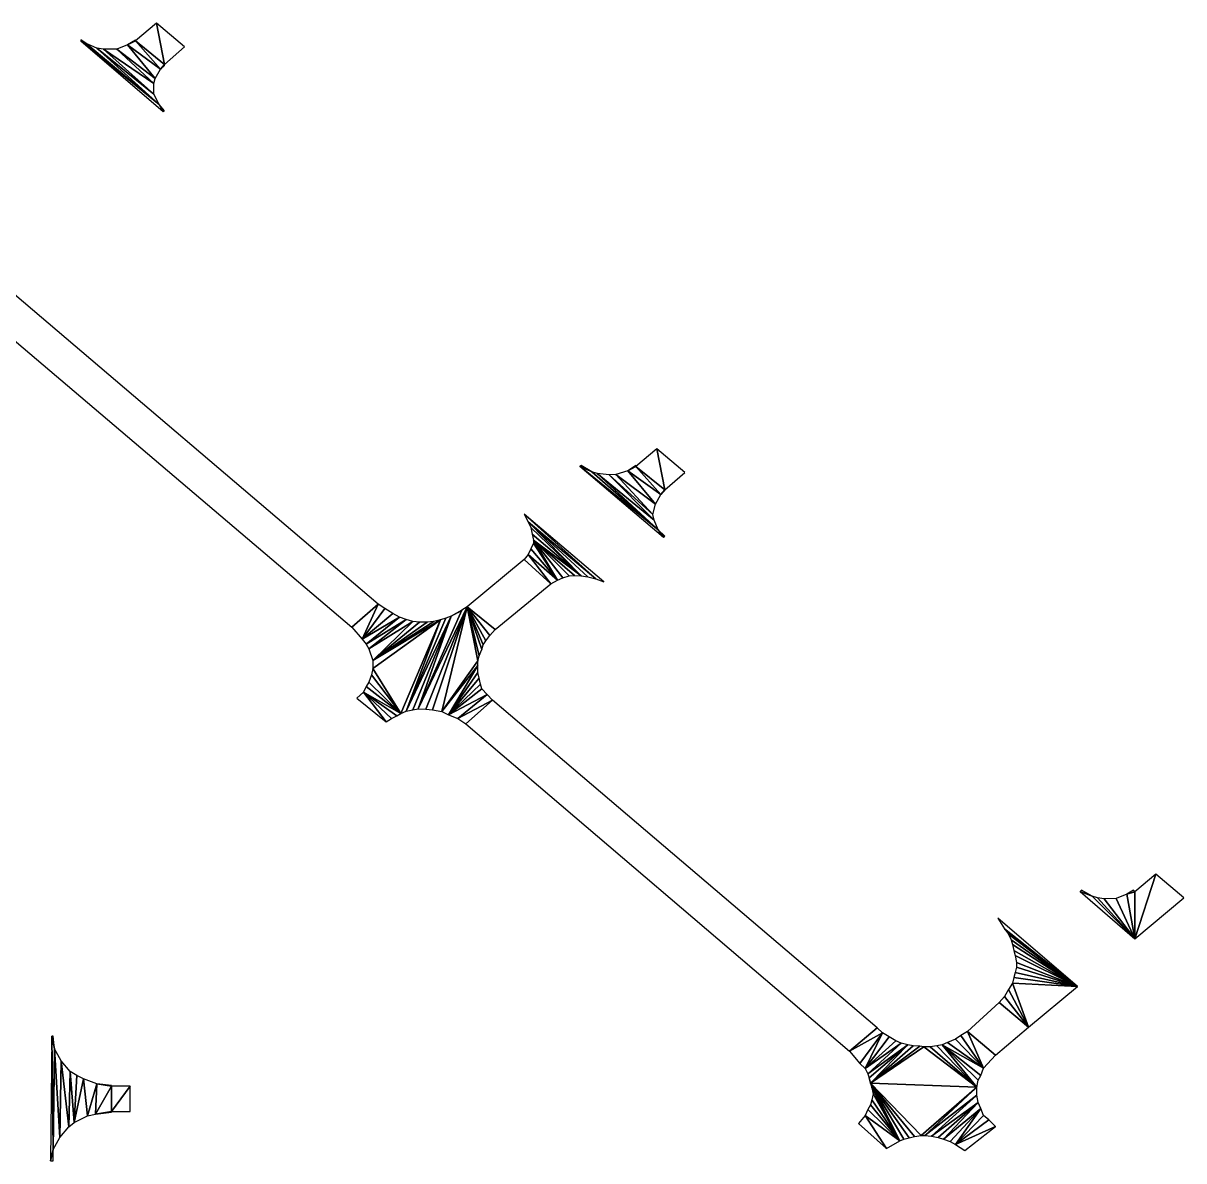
# Model space of a CAD drawing. Extents: x -35426928 to -35396732, y 11996534 to 12011444.
# Drawn here: x -35400230 to -35396732, y 12003243 to 12006672 of the extents above; entities that cross this region are included whole.
import ezdxf

# ---------------------------------------------------------------- set-up
doc = ezdxf.new("R2010")
doc.units = 0

msp = doc.modelspace()

# ---------------------------------------------------------------- linework, layer by layer
at = {"layer": 'mg_to_dxf', "color": 52}
for points in [[(-35399804, 12006548), (-35399804, 12006548), (-35399828, 12006672), (-35399892, 12006619)], [(-35399804, 12006548), (-35399804, 12006548), (-35399744, 12006601), (-35399828, 12006672)], [(-35400040, 12006611), (-35400040, 12006611), (-35400056, 12006622), (-35400056, 12006619)], [(-35400040, 12006611), (-35400040, 12006611), (-35400056, 12006619), (-35399820, 12006427)], [(-35399820, 12006427), (-35399820, 12006427), (-35400056, 12006619), (-35399808, 12006406)], [(-35400008, 12006597), (-35400008, 12006597), (-35400040, 12006611), (-35399820, 12006427)], [(-35399916, 12006607), (-35399916, 12006607), (-35399948, 12006594), (-35399832, 12006505)], [(-35399892, 12006619), (-35399892, 12006619), (-35399892, 12006621), (-35399916, 12006607)], [(-35399892, 12006619), (-35399892, 12006619), (-35399916, 12006607), (-35399816, 12006533)], [(-35399916, 12006607), (-35399916, 12006607), (-35399832, 12006505), (-35399816, 12006533)], [(-35399892, 12006619), (-35399892, 12006619), (-35399816, 12006533), (-35399804, 12006548)], [(-35399988, 12006594), (-35399988, 12006594), (-35400008, 12006597), (-35399836, 12006458)], [(-35400008, 12006597), (-35400008, 12006597), (-35399820, 12006427), (-35399836, 12006458)], [(-35399948, 12006594), (-35399948, 12006594), (-35399988, 12006594), (-35399836, 12006490)], [(-35399988, 12006594), (-35399988, 12006594), (-35399836, 12006458), (-35399836, 12006490)], [(-35399948, 12006594), (-35399948, 12006594), (-35399836, 12006490), (-35399832, 12006505)], [(-35399804, 12006548), (-35399804, 12006548), (-35399816, 12006533), (-35399804, 12006545)], [(-35399820, 12006427), (-35399820, 12006427), (-35399808, 12006406), (-35399804, 12006408)], [(-35400412, 12005847), (-35399240, 12004851), (-35399160, 12004921), (-35400332, 12005918)], [(-35398296, 12005265), (-35398296, 12005265), (-35398320, 12005389), (-35398384, 12005336)], [(-35398296, 12005265), (-35398296, 12005265), (-35398236, 12005318), (-35398320, 12005389)], [(-35398516, 12005320), (-35398516, 12005320), (-35398548, 12005339), (-35398552, 12005337)], [(-35398516, 12005320), (-35398516, 12005320), (-35398552, 12005337), (-35398316, 12005145)], [(-35398316, 12005145), (-35398316, 12005145), (-35398552, 12005337), (-35398300, 12005123)], [(-35398500, 12005315), (-35398500, 12005315), (-35398516, 12005320), (-35398316, 12005145)], [(-35398464, 12005311), (-35398464, 12005311), (-35398500, 12005315), (-35398328, 12005174)], [(-35398500, 12005315), (-35398500, 12005315), (-35398316, 12005145), (-35398328, 12005174)], [(-35398444, 12005312), (-35398444, 12005312), (-35398464, 12005311), (-35398332, 12005191)], [(-35398464, 12005311), (-35398464, 12005311), (-35398328, 12005174), (-35398332, 12005191)], [(-35398408, 12005323), (-35398408, 12005323), (-35398444, 12005312), (-35398324, 12005222)], [(-35398444, 12005312), (-35398444, 12005312), (-35398332, 12005191), (-35398324, 12005222)], [(-35398384, 12005336), (-35398384, 12005336), (-35398384, 12005339), (-35398408, 12005323)], [(-35398384, 12005336), (-35398384, 12005336), (-35398408, 12005323), (-35398308, 12005251)], [(-35398408, 12005323), (-35398408, 12005323), (-35398324, 12005222), (-35398308, 12005251)], [(-35398384, 12005336), (-35398384, 12005336), (-35398308, 12005251), (-35398296, 12005265)], [(-35398296, 12005265), (-35398296, 12005265), (-35398308, 12005251), (-35398296, 12005263)], [(-35398504, 12004997), (-35398504, 12004997), (-35398480, 12004988), (-35398720, 12005192)], [(-35398504, 12004997), (-35398504, 12004997), (-35398720, 12005192), (-35398708, 12005169)], [(-35398504, 12004997), (-35398504, 12004997), (-35398708, 12005169), (-35398528, 12005003)], [(-35398708, 12005169), (-35398708, 12005169), (-35398700, 12005152), (-35398548, 12005006)], [(-35398708, 12005169), (-35398708, 12005169), (-35398548, 12005006), (-35398528, 12005003)], [(-35398700, 12005152), (-35398700, 12005152), (-35398696, 12005132), (-35398548, 12005006)], [(-35398316, 12005145), (-35398316, 12005145), (-35398300, 12005123), (-35398296, 12005126)], [(-35398692, 12005105), (-35398692, 12005105), (-35398700, 12005088), (-35398620, 12004993)], [(-35398548, 12005006), (-35398548, 12005006), (-35398696, 12005132), (-35398692, 12005114)], [(-35398548, 12005006), (-35398548, 12005006), (-35398692, 12005114), (-35398568, 12005007)], [(-35398692, 12005114), (-35398692, 12005114), (-35398692, 12005105), (-35398620, 12004993)], [(-35398692, 12005114), (-35398692, 12005114), (-35398584, 12005006), (-35398568, 12005007)], [(-35398692, 12005114), (-35398692, 12005114), (-35398604, 12005000), (-35398584, 12005006)], [(-35398692, 12005114), (-35398692, 12005114), (-35398620, 12004993), (-35398604, 12005000)], [(-35398708, 12005071), (-35398708, 12005071), (-35398720, 12005055), (-35398640, 12004982)], [(-35398700, 12005088), (-35398700, 12005088), (-35398708, 12005071), (-35398620, 12004993)], [(-35398708, 12005071), (-35398708, 12005071), (-35398640, 12004982), (-35398620, 12004993)], [(-35398808, 12004844), (-35398640, 12004982), (-35398720, 12005055), (-35398892, 12004913)], [(-35399208, 12004815), (-35399208, 12004815), (-35399160, 12004921), (-35399240, 12004851)], [(-35399208, 12004815), (-35399208, 12004815), (-35399140, 12004908), (-35399160, 12004921)], [(-35399116, 12004893), (-35399116, 12004893), (-35399140, 12004908), (-35399208, 12004815)], [(-35399096, 12004882), (-35399096, 12004882), (-35399116, 12004893), (-35399208, 12004815)], [(-35398892, 12004913), (-35398892, 12004913), (-35398908, 12004903), (-35399040, 12004605)], [(-35398892, 12004913), (-35398892, 12004913), (-35399040, 12004605), (-35399016, 12004604)], [(-35398908, 12004903), (-35398908, 12004903), (-35398940, 12004885), (-35399040, 12004605)], [(-35398892, 12004913), (-35398892, 12004913), (-35399016, 12004604), (-35398996, 12004602)], [(-35398892, 12004913), (-35398892, 12004913), (-35398996, 12004602), (-35398968, 12004597)], [(-35398892, 12004913), (-35398892, 12004913), (-35398968, 12004597), (-35398860, 12004750)], [(-35398908, 12004903), (-35398908, 12004903), (-35398940, 12004885), (-35398920, 12004896)], [(-35398836, 12004810), (-35398836, 12004810), (-35398892, 12004913), (-35398844, 12004798)], [(-35398824, 12004826), (-35398824, 12004826), (-35398808, 12004844), (-35398892, 12004913)], [(-35398892, 12004913), (-35398892, 12004913), (-35398848, 12004784), (-35398844, 12004798)], [(-35398892, 12004913), (-35398892, 12004913), (-35398836, 12004810), (-35398824, 12004826)], [(-35398892, 12004913), (-35398892, 12004913), (-35398860, 12004750), (-35398856, 12004765)], [(-35398892, 12004913), (-35398892, 12004913), (-35398856, 12004765), (-35398848, 12004784)], [(-35399096, 12004882), (-35399096, 12004882), (-35399208, 12004815), (-35399196, 12004800)], [(-35399076, 12004875), (-35399076, 12004875), (-35399096, 12004882), (-35399196, 12004800)], [(-35399188, 12004786), (-35399188, 12004786), (-35399076, 12004875), (-35399196, 12004800)], [(-35399056, 12004869), (-35399056, 12004869), (-35399076, 12004875), (-35399188, 12004786)], [(-35399056, 12004869), (-35399056, 12004869), (-35399188, 12004786), (-35399176, 12004751)], [(-35398972, 12004874), (-35398972, 12004874), (-35398992, 12004869), (-35399176, 12004751)], [(-35399092, 12004591), (-35399092, 12004591), (-35398972, 12004874), (-35399176, 12004727)], [(-35399176, 12004727), (-35399176, 12004727), (-35398972, 12004874), (-35399176, 12004751)], [(-35398992, 12004869), (-35398992, 12004869), (-35399012, 12004867), (-35399176, 12004751)], [(-35399036, 12004867), (-35399036, 12004867), (-35399056, 12004869), (-35399176, 12004751)], [(-35399012, 12004867), (-35399012, 12004867), (-35399036, 12004867), (-35399176, 12004751)], [(-35399076, 12004598), (-35399076, 12004598), (-35398972, 12004874), (-35399092, 12004591)], [(-35398940, 12004885), (-35398940, 12004885), (-35398956, 12004879), (-35399076, 12004598)], [(-35398940, 12004885), (-35398940, 12004885), (-35399076, 12004598), (-35399056, 12004602)], [(-35398956, 12004879), (-35398956, 12004879), (-35398972, 12004874), (-35399076, 12004598)], [(-35399040, 12004605), (-35399040, 12004605), (-35398940, 12004885), (-35399056, 12004602)], [(-35399092, 12004591), (-35399092, 12004591), (-35399176, 12004727), (-35399180, 12004708)], [(-35398860, 12004750), (-35398860, 12004750), (-35398968, 12004597), (-35398860, 12004736)], [(-35398860, 12004736), (-35398860, 12004736), (-35398968, 12004597), (-35398948, 12004587)], [(-35398860, 12004736), (-35398860, 12004736), (-35398948, 12004587), (-35398860, 12004715)], [(-35399092, 12004591), (-35399092, 12004591), (-35399188, 12004686), (-35399196, 12004673)], [(-35399092, 12004591), (-35399092, 12004591), (-35399180, 12004708), (-35399188, 12004686)], [(-35398948, 12004587), (-35398948, 12004587), (-35398856, 12004698), (-35398860, 12004715)], [(-35398948, 12004587), (-35398948, 12004587), (-35398852, 12004680), (-35398856, 12004698)], [(-35399204, 12004656), (-35399204, 12004656), (-35399224, 12004637), (-35399136, 12004566)], [(-35399092, 12004591), (-35399092, 12004591), (-35399196, 12004673), (-35399204, 12004656)], [(-35399092, 12004591), (-35399092, 12004591), (-35399204, 12004656), (-35399104, 12004584)], [(-35399204, 12004656), (-35399204, 12004656), (-35399136, 12004566), (-35399120, 12004576)], [(-35399104, 12004584), (-35399104, 12004584), (-35399204, 12004656), (-35399120, 12004576)], [(-35398948, 12004587), (-35398948, 12004587), (-35398848, 12004666), (-35398852, 12004680)], [(-35398948, 12004587), (-35398948, 12004587), (-35398832, 12004649), (-35398848, 12004666)], [(-35398948, 12004587), (-35398948, 12004587), (-35398920, 12004576), (-35398832, 12004649)], [(-35398920, 12004576), (-35398920, 12004576), (-35398816, 12004631), (-35398832, 12004649)], [(-35398920, 12004576), (-35398920, 12004576), (-35398896, 12004560), (-35398816, 12004631)], [(-35398896, 12004560), (-35397740, 12003573), (-35397656, 12003644), (-35398816, 12004631)], [(-35396880, 12003912), (-35396880, 12003912), (-35396732, 12004036), (-35396816, 12004107)], [(-35396880, 12003912), (-35396880, 12003912), (-35396816, 12004107), (-35396880, 12004054)], [(-35397008, 12004041), (-35397008, 12004041), (-35397040, 12004059), (-35397044, 12004055)], [(-35397008, 12004041), (-35397008, 12004041), (-35397044, 12004055), (-35396880, 12003912)], [(-35396880, 12004054), (-35396880, 12004054), (-35396884, 12004059), (-35396904, 12004047)], [(-35396880, 12003912), (-35396880, 12003912), (-35396880, 12004054), (-35396904, 12004047)], [(-35397008, 12004041), (-35397008, 12004041), (-35396880, 12003912), (-35396992, 12004036)], [(-35396880, 12003912), (-35396880, 12003912), (-35396972, 12004033), (-35396992, 12004036)], [(-35396880, 12003912), (-35396880, 12003912), (-35396936, 12004034), (-35396972, 12004033)], [(-35396880, 12003912), (-35396880, 12003912), (-35396904, 12004047), (-35396936, 12004034)], [(-35397052, 12003768), (-35397052, 12003768), (-35397292, 12003974), (-35397272, 12003942)], [(-35397052, 12003768), (-35397052, 12003768), (-35397272, 12003942), (-35397260, 12003926)], [(-35397052, 12003768), (-35397052, 12003768), (-35397260, 12003926), (-35397252, 12003909)], [(-35397052, 12003768), (-35397052, 12003768), (-35397252, 12003909), (-35397248, 12003895)], [(-35397052, 12003768), (-35397052, 12003768), (-35397248, 12003895), (-35397244, 12003877)], [(-35397240, 12003862), (-35397240, 12003862), (-35397052, 12003768), (-35397244, 12003877)], [(-35397236, 12003841), (-35397236, 12003841), (-35397052, 12003768), (-35397240, 12003862)], [(-35397244, 12003795), (-35397244, 12003795), (-35397052, 12003768), (-35397240, 12003811)], [(-35397240, 12003811), (-35397240, 12003811), (-35397052, 12003768), (-35397236, 12003827)], [(-35397236, 12003827), (-35397236, 12003827), (-35397052, 12003768), (-35397236, 12003841)], [(-35397260, 12003759), (-35397260, 12003759), (-35397200, 12003646), (-35397248, 12003778)], [(-35397248, 12003778), (-35397248, 12003778), (-35397052, 12003768), (-35397244, 12003795)], [(-35397200, 12003646), (-35397200, 12003646), (-35397052, 12003768), (-35397248, 12003778)], [(-35397272, 12003738), (-35397272, 12003738), (-35397288, 12003720), (-35397200, 12003646)], [(-35397200, 12003646), (-35397200, 12003646), (-35397260, 12003759), (-35397272, 12003738)], [(-35397300, 12003561), (-35397200, 12003646), (-35397288, 12003720), (-35397384, 12003633)], [(-35397640, 12003629), (-35397640, 12003629), (-35397656, 12003644), (-35397740, 12003573)], [(-35397336, 12003522), (-35397336, 12003522), (-35397384, 12003633), (-35397404, 12003621)], [(-35397336, 12003522), (-35397336, 12003522), (-35397300, 12003561), (-35397384, 12003633)], [(-35400140, 12003277), (-35400140, 12003277), (-35400144, 12003619), (-35400148, 12003243)], [(-35400136, 12003580), (-35400136, 12003580), (-35400140, 12003619), (-35400144, 12003619)], [(-35400136, 12003580), (-35400136, 12003580), (-35400144, 12003619), (-35400140, 12003277)], [(-35397640, 12003629), (-35397640, 12003629), (-35397740, 12003573), (-35397708, 12003536)], [(-35397692, 12003521), (-35397692, 12003521), (-35397640, 12003629), (-35397708, 12003536)], [(-35397620, 12003617), (-35397620, 12003617), (-35397640, 12003629), (-35397692, 12003521)], [(-35397600, 12003605), (-35397600, 12003605), (-35397620, 12003617), (-35397692, 12003521)], [(-35397600, 12003605), (-35397600, 12003605), (-35397692, 12003521), (-35397584, 12003598)], [(-35397692, 12003521), (-35397692, 12003521), (-35397684, 12003505), (-35397584, 12003598)], [(-35397564, 12003593), (-35397564, 12003593), (-35397584, 12003598), (-35397684, 12003505)], [(-35397460, 12003593), (-35397460, 12003593), (-35397336, 12003522), (-35397444, 12003600)], [(-35397444, 12003600), (-35397444, 12003600), (-35397336, 12003522), (-35397420, 12003610)], [(-35397420, 12003610), (-35397420, 12003610), (-35397336, 12003522), (-35397404, 12003621)], [(-35400120, 12003313), (-35400120, 12003313), (-35400136, 12003580), (-35400140, 12003277)], [(-35400116, 12003544), (-35400116, 12003544), (-35400136, 12003580), (-35400120, 12003313)], [(-35397564, 12003593), (-35397564, 12003593), (-35397684, 12003505), (-35397680, 12003493)], [(-35397680, 12003493), (-35397680, 12003493), (-35397676, 12003477), (-35397564, 12003593)], [(-35397548, 12003590), (-35397548, 12003590), (-35397564, 12003593), (-35397676, 12003477)], [(-35397676, 12003477), (-35397676, 12003477), (-35397528, 12003589), (-35397548, 12003590)], [(-35397676, 12003477), (-35397676, 12003477), (-35397516, 12003587), (-35397528, 12003589)], [(-35397676, 12003477), (-35397676, 12003477), (-35397356, 12003465), (-35397516, 12003587)], [(-35397516, 12003587), (-35397516, 12003587), (-35397356, 12003465), (-35397496, 12003587)], [(-35397496, 12003587), (-35397496, 12003587), (-35397356, 12003465), (-35397476, 12003590)], [(-35397476, 12003590), (-35397476, 12003590), (-35397356, 12003465), (-35397460, 12003593)], [(-35397460, 12003593), (-35397460, 12003593), (-35397344, 12003500), (-35397336, 12003522)], [(-35397460, 12003593), (-35397460, 12003593), (-35397352, 12003486), (-35397344, 12003500)], [(-35397460, 12003593), (-35397460, 12003593), (-35397356, 12003465), (-35397352, 12003486)], [(-35400092, 12003345), (-35400092, 12003345), (-35400116, 12003544), (-35400120, 12003313)], [(-35400088, 12003512), (-35400088, 12003512), (-35400116, 12003544), (-35400092, 12003345)], [(-35400076, 12003358), (-35400076, 12003358), (-35400088, 12003512), (-35400092, 12003345)], [(-35400068, 12003500), (-35400068, 12003500), (-35400088, 12003512), (-35400076, 12003358)], [(-35400048, 12003490), (-35400048, 12003490), (-35400068, 12003500), (-35400076, 12003358)], [(-35397676, 12003477), (-35397676, 12003477), (-35397680, 12003493)], [(-35400048, 12003490), (-35400048, 12003490), (-35400076, 12003358), (-35400036, 12003379)], [(-35400008, 12003475), (-35400008, 12003475), (-35400048, 12003490), (-35400036, 12003379)], [(-35400008, 12003475), (-35400008, 12003475), (-35400036, 12003379), (-35400012, 12003384)], [(-35399964, 12003468), (-35399964, 12003468), (-35400008, 12003475), (-35400012, 12003384)], [(-35399964, 12003468), (-35399964, 12003468), (-35400012, 12003384), (-35399964, 12003392)], [(-35399964, 12003468), (-35399964, 12003468), (-35399964, 12003470), (-35400008, 12003475)], [(-35399964, 12003392), (-35399964, 12003392), (-35399908, 12003392), (-35399908, 12003468)], [(-35399964, 12003392), (-35399964, 12003392), (-35399908, 12003468), (-35399964, 12003468)], [(-35397524, 12003319), (-35397524, 12003319), (-35397676, 12003477), (-35397544, 12003316)], [(-35397356, 12003465), (-35397356, 12003465), (-35397676, 12003477), (-35397524, 12003319)], [(-35397676, 12003477), (-35397676, 12003477), (-35397672, 12003463), (-35397588, 12003303)], [(-35397576, 12003308), (-35397576, 12003308), (-35397676, 12003477), (-35397588, 12003303)], [(-35397544, 12003316), (-35397544, 12003316), (-35397676, 12003477), (-35397560, 12003312)], [(-35397560, 12003312), (-35397560, 12003312), (-35397676, 12003477), (-35397576, 12003308)], [(-35397672, 12003463), (-35397672, 12003463), (-35397668, 12003445), (-35397588, 12003303)], [(-35397512, 12003319), (-35397512, 12003319), (-35397356, 12003465), (-35397524, 12003319)], [(-35397356, 12003441), (-35397356, 12003441), (-35397356, 12003465), (-35397512, 12003319)], [(-35397672, 12003427), (-35397672, 12003427), (-35397676, 12003412), (-35397588, 12003303)], [(-35397668, 12003445), (-35397668, 12003445), (-35397672, 12003427), (-35397588, 12003303)], [(-35397492, 12003317), (-35397492, 12003317), (-35397356, 12003441), (-35397512, 12003319)], [(-35397352, 12003419), (-35397352, 12003419), (-35397356, 12003441), (-35397492, 12003317)], [(-35400012, 12003384), (-35400012, 12003384), (-35399964, 12003390), (-35399964, 12003392)], [(-35397684, 12003398), (-35397684, 12003398), (-35397692, 12003380), (-35397588, 12003303)], [(-35397676, 12003412), (-35397676, 12003412), (-35397684, 12003398), (-35397588, 12003303)], [(-35397472, 12003313), (-35397472, 12003313), (-35397352, 12003419), (-35397492, 12003317)], [(-35397456, 12003308), (-35397456, 12003308), (-35397352, 12003419), (-35397472, 12003313)], [(-35397344, 12003401), (-35397344, 12003401), (-35397352, 12003419), (-35397456, 12003308)], [(-35397344, 12003401), (-35397344, 12003401), (-35397456, 12003308), (-35397436, 12003301)], [(-35397344, 12003401), (-35397344, 12003401), (-35397436, 12003301), (-35397420, 12003292)], [(-35397344, 12003401), (-35397344, 12003401), (-35397420, 12003292), (-35397336, 12003380)], [(-35397692, 12003380), (-35397692, 12003380), (-35397712, 12003355), (-35397628, 12003280)], [(-35397692, 12003380), (-35397692, 12003380), (-35397628, 12003280), (-35397588, 12003303)], [(-35397336, 12003380), (-35397336, 12003380), (-35397420, 12003292), (-35397320, 12003366)], [(-35397420, 12003292), (-35397420, 12003292), (-35397300, 12003346), (-35397320, 12003366)], [(-35397420, 12003292), (-35397420, 12003292), (-35397392, 12003274), (-35397300, 12003346)], [(-35400140, 12003277), (-35400140, 12003277), (-35400148, 12003243), (-35400140, 12003243)]]:
    msp.add_3dface(points, dxfattribs=at)

doc.saveas('drawing.dxf')
